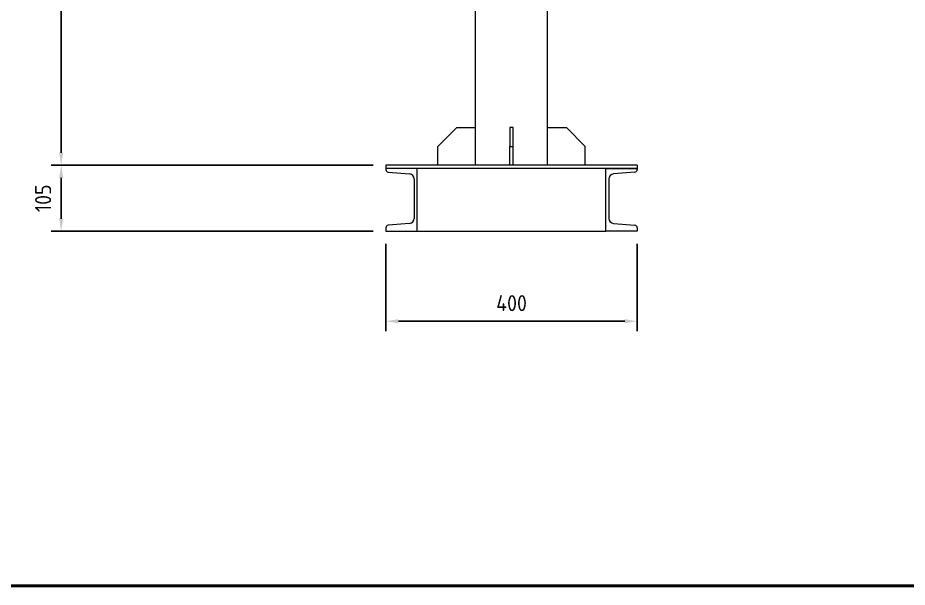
# Model space of a CAD drawing. Header units: millimetres. Extents: x 4969 to 37601, y -771 to 6478.
# Drawn here: x 27748 to 29163, y -731 to 175 of the extents above; entities that cross this region are included whole.
import ezdxf
from ezdxf.enums import TextEntityAlignment as Align

# ---------------------------------------------------------------- set-up
doc = ezdxf.new("R2010")
doc.units = ezdxf.units.MM
doc.header["$LTSCALE"] = 7
doc.header["$MEASUREMENT"] = 0
doc.layers.get('0').update_dxf_attribs({"linetype": 'CONTINUOUS'})
doc.layers.get('Defpoints').update_dxf_attribs({"linetype": 'CONTINUOUS'})
doc.layers.add('FORMAT-1', color=7, linetype='CONTINUOUS')
doc.layers.add('REMOTE BOX ASSY(OP)$0$가시적인 것(ISO)', color=3, linetype='CONTINUOUS', lineweight=5)
doc.styles.add('HAN', font='')
doc.styles.get("Standard").update_dxf_attribs({"font": 'ISOCP'})
doc.styles.get('HAN').set_extended_font_data('GulimChe')
doc.dimstyles.new('PS-8', dxfattribs={"dimscale": 8, "dimtxt": 3.2, "dimasz": 2.5, "dimexe": 2, "dimexo": 2.5, "dimgap": 2, "dimtad": 1, "dimtoh": 1, "dimrnd": 0.05, "dimzin": 12, "dimdsep": 46, "dimtxsty": 'Standard', "dimcen": 0, "dimclrt": 2, "dimazin": 3, "dimtfac": 1, "dimtofl": 0, "dimtmove": 0, "dimatfit": 3, "dimfxl": 0, "dimtolj": 1, "dimtzin": 0, "dimarcsym": 0})

# ---------------------------------------------------------------- blocks, each defined once
blk = doc.blocks.new('format-2')
at = {"layer": 'FORMAT-1', "color": 7, "const_width": 0.7}
blk.add_lwpolyline([(18, 6), (18, 416), (603, 416), (603, 6)], close=True, dxfattribs=at)
at = {"style": 'HAN'}
for tag, height, p in [('MODEL-NAME', 3, (574.6, 32.53)), ('SCALE', 2.7, (509.31, 27.29)), ('PART-NAME', 3, (574.6, 27.29)), ('PART-NO', 3, (574.6, 22.01)), ('DRA-BY', 3, (449.22, 20.44)), ('CH-BY', 3, (465.71, 20.44)), ('APP-BY', 3, (482.2, 20.44)), ('관련업체명', 3, (524.09, 10.29)), ('DRA-DATE', 2.5, (449.22, 8.48)), ('CH-DATE', 2.5, (465.71, 8.48)), ('APP-DATE', 2.5, (482.2, 8.48))]:
    blk.add_attdef(tag, text='', height=height, dxfattribs=at).set_placement(p, align=Align.MIDDLE_CENTER)
blk = doc.blocks.new('*D230')
at = {"color": 0, "lineweight": -2}
for p, q in [((28313.7, -59.7), (27801.2, -59.7)), ((27817.2, -144.7), (27817.2, -79.7)), ((28313.7, -164.7), (27801.2, -164.7))]:
    blk.add_line(p, q, dxfattribs=at)
at = {"color": 0}
for points in [[(27813.9, -79.7), (27820.5, -79.7), (27817.2, -59.7)], [(27813.9, -144.7), (27820.5, -144.7), (27817.2, -164.7)]]:
    blk.add_solid(points, dxfattribs=at)
at = {"layer": 'Defpoints', "color": 0}
for p in [(27817.2, -59.7), (28333.7, -59.7), (28333.7, -164.7)]:
    blk.add_point(p, dxfattribs=at)
at = {"color": 2, "insert": (27788.4, -112.2), "char_height": 25.6, "attachment_point": 5, "rotation": 90}
blk.add_mtext('\\A1;105', dxfattribs=at)
blk = doc.blocks.new('*D231')
at = {"color": 0, "lineweight": -2}
for p, q in [((28163.7, 924.4), (27801.2, 924.4)), ((27817.2, -39.7), (27817.2, 904.4)), ((28313.7, -59.7), (27801.2, -59.7))]:
    blk.add_line(p, q, dxfattribs=at)
at = {"color": 0}
for points in [[(27813.9, 904.4), (27820.5, 904.4), (27817.2, 924.4)], [(27813.9, -39.7), (27820.5, -39.7), (27817.2, -59.7)]]:
    blk.add_solid(points, dxfattribs=at)
at = {"layer": 'Defpoints', "color": 0}
for p in [(27817.2, 924.4), (28183.7, 924.4), (28333.7, -59.7)]:
    blk.add_point(p, dxfattribs=at)
at = {"color": 2, "insert": (27788.4, 432.3), "char_height": 25.6, "attachment_point": 5, "rotation": 90}
blk.add_mtext('\\A1;984.1', dxfattribs=at)
blk = doc.blocks.new('*D232')
at = {"color": 0, "lineweight": -2}
for p, q in [((28333.7, -184.7), (28333.7, -323.9)), ((28733.7, -184.7), (28733.7, -323.9)), ((28353.7, -307.9), (28713.7, -307.9))]:
    blk.add_line(p, q, dxfattribs=at)
at = {"color": 0}
for points in [[(28353.7, -304.5), (28353.7, -311.2), (28333.7, -307.9)], [(28713.7, -304.5), (28713.7, -311.2), (28733.7, -307.9)]]:
    blk.add_solid(points, dxfattribs=at)
at = {"layer": 'Defpoints', "color": 0}
for p in [(28333.7, -164.7), (28733.7, -164.7), (28733.7, -307.9)]:
    blk.add_point(p, dxfattribs=at)
at = {"color": 2, "insert": (28533.7, -279.1), "char_height": 25.6, "attachment_point": 5}
blk.add_mtext('\\A1;400', dxfattribs=at)
blk = doc.blocks.new('A$C43C71315')
at = {"layer": 'REMOTE BOX ASSY(OP)$0$가시적인 것(ISO)'}
for p, q in [((-257.1, 165), (-257.1, 786.6)), ((-142.8, 165), (-142.8, 786.6)), ((-317.1, 135), (-287.1, 165)), ((-287.1, 165), (-257.1, 165)), ((-257.1, 105), (-257.1, 165)), ((-197.5, 165), (-202.5, 165)), ((-202.5, 165), (-202.5, 135)), ((-197.5, 135), (-197.5, 165)), ((-142.8, 165), (-112.8, 165)), ((-142.8, 105), (-142.8, 165)), ((-112.8, 165), (-82.8, 135)), ((-317.1, 105), (-317.1, 135)), ((-202.5, 135), (-197.5, 135)), ((-202.5, 105), (-202.5, 135)), ((-197.5, 105), (-197.5, 135)), ((-82.8, 105), (-82.8, 135)), ((-400, 105), (-400, 100)), ((0, 105), (-400, 105)), ((0, 100), (-400, 100)), ((-350, 100), (-400, 100)), ((-400, 100), (-400, 98.1)), ((-350, 0), (-350, 100)), ((-50, 100), (0, 100)), ((-50, 0), (-50, 100)), ((0, 105), (0, 100)), ((0, 100), (0, 98.1)), ((-396.3, 94.2), (-362.3, 91.2)), ((-3.7, 94.2), (-37.7, 91.2)), ((-355, 83.2), (-355, 20.5)), ((-45, 83.2), (-45, 20.5)), ((-400, 5.5), (-400, 0)), ((-400, 0), (-350, 0)), ((-362.3, 12.5), (-396.3, 9.5)), ((-350, 0), (-50, 0)), ((0, 0), (-50, 0)), ((-37.7, 12.5), (-3.7, 9.5)), ((0, 5.5), (0, 0))]:
    blk.add_line(p, q, dxfattribs=at)
for centre, radius, start, end in [((-396, 98.1), 4, 180, 265), ((-363, 83.2), 8, 0, 85), ((-37, 83.2), 8, 95, 180), ((-4, 98.1), 4, 275, 0), ((-363, 20.5), 8, 275, 0), ((-37, 20.5), 8, 180, 265), ((-396, 5.5), 4, 95, 180), ((-4, 5.5), 4, 0, 85)]:
    blk.add_arc(centre, radius, start, end, dxfattribs=at)

msp = doc.modelspace()

# ---------------------------------------------------------------- block references
at = {"xscale": 6.666666666663634, "yscale": 6.666666666663634, "zscale": 6.666666666663634}
msp.add_blockref('format-2', (26813.433, -768.774), dxfattribs=at)
msp.add_blockref('A$C43C71315', (28733.672, -164.706, -0.01))

# ---------------------------------------------------------------- dimensions: what is measured, and where the dimension line sits
dim = msp.add_linear_dim(base=(27817.212, 924.397, -0.01), p1=(28333.672, -59.706, -0.01), p2=(28183.672, 924.397, -0.01), angle=90, dimstyle='PS-8', override={"dimtmove": 1})
dim.commit()
dim.dimension.update_dxf_attribs({"geometry": '*D231', "text_midpoint": (27788.412, 432.345, -0.01)})
dim = msp.add_linear_dim(base=(27817.212, -59.706, -0.01), p1=(28333.672, -164.706, -0.01), p2=(28333.672, -59.706, -0.01), angle=90, dimstyle='PS-8')
dim.commit()
dim.dimension.update_dxf_attribs({"geometry": '*D230', "text_midpoint": (27788.412, -112.206, -0.01)})
dim = msp.add_linear_dim(base=(28733.672, -307.866, -0.01), p1=(28333.672, -164.706, -0.01), p2=(28733.672, -164.706, -0.01), dimstyle='PS-8')
dim.commit()
dim.dimension.update_dxf_attribs({"geometry": '*D232', "text_midpoint": (28533.672, -279.066, -0.01)})

doc.saveas('drawing.dxf')
